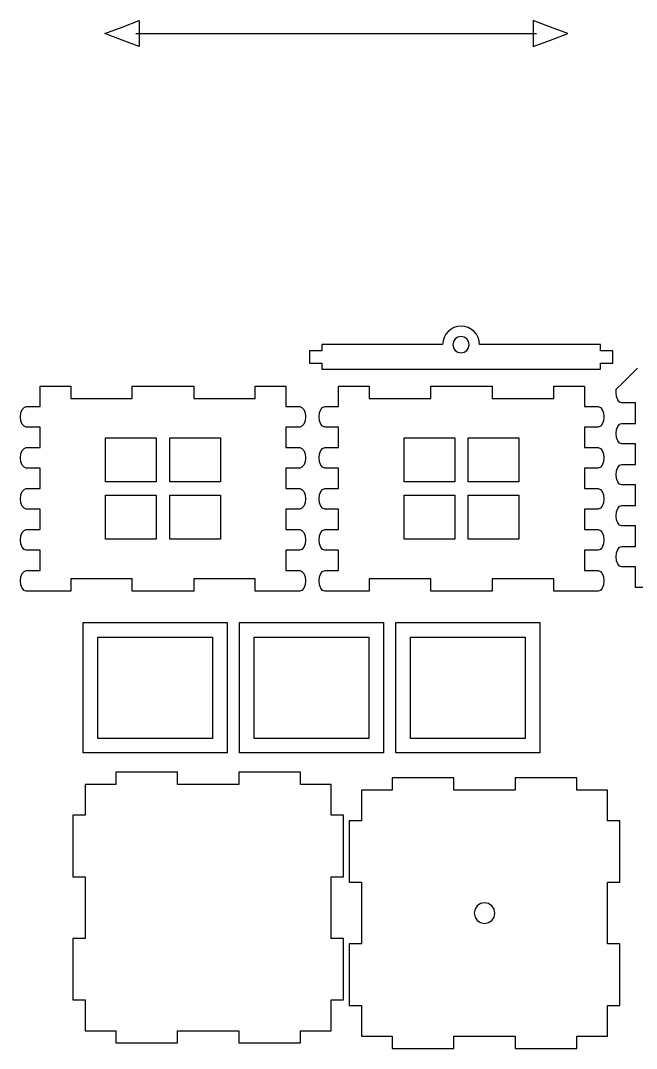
# Model space of a CAD drawing. Extents: x -14 to 2177, y -971 to 618.
# Drawn here: x -14.1 to 136.1, y 192.1 to 442.7 of the extents above; entities that cross this region are included whole.
import ezdxf

# ---------------------------------------------------------------- set-up
doc = ezdxf.new("R2010")
doc.units = 0

msp = doc.modelspace()

# ---------------------------------------------------------------- linework, layer by layer
at = {"layer": 'Layer 1'}
for p, q in [((6.469, 439.477), (10.66152, 441.06443)), ((10.66152, 441.06443), (14.85407, 442.65186)), ((14.85407, 442.65186), (14.8541, 439.477)), ((115.18448, 441.06443), (110.99196, 442.65186)), ((110.99196, 442.65186), (110.992, 439.477)), ((119.377, 439.477), (115.18448, 441.06443)), ((10.66155, 437.89043), (6.469, 439.477)), ((14.0674, 439.477), (111.781, 439.477)), ((14.8541, 439.477), (14.8541, 436.303)), ((110.992, 439.477), (110.992, 436.303)), ((115.18452, 437.89043), (119.377, 439.477)), ((14.8541, 436.303), (10.66155, 437.89043)), ((110.992, 436.303), (115.18452, 437.89043)), ((89.641019, 366.156992), (89.226127, 365.392603)), ((90.190505, 366.82298), (89.641019, 366.156992)), ((90.85649, 367.37247), (90.190505, 366.82298)), ((91.620881, 367.787368), (90.85649, 367.37247)), ((92.465582, 368.049576), (91.620881, 367.787368)), ((93.3725, 368.141), (92.465582, 368.049576)), ((94.279407, 368.049576), (93.3725, 368.141)), ((95.124102, 367.787369), (94.279407, 368.049576)), ((95.888492, 367.372473), (95.124102, 367.787369)), ((96.55448, 366.822984), (95.888492, 367.372473)), ((97.10397, 366.156997), (96.55448, 366.822984)), ((97.518867, 365.392607), (97.10397, 366.156997)), ((88.8725, 363.641), (59.3724, 363.641)), ((59.3724, 363.641), (59.3724, 362.141)), ((88.963922, 364.547907), (88.8725, 363.641)), ((89.226127, 365.392603), (88.963922, 364.547907)), ((91.529563, 364.419504), (91.3724, 363.64101)), ((91.3724, 363.64101), (91.529564, 362.862498)), ((91.958168, 365.055227), (91.529563, 364.419504)), ((92.593888, 365.483841), (91.958168, 365.055227)), ((93.3724, 365.64101), (92.593888, 365.483841)), ((94.150894, 365.483842), (93.3724, 365.64101)), ((94.786617, 365.055228), (94.150894, 365.483842)), ((95.215231, 364.419505), (94.786617, 365.055228)), ((95.3724, 363.64101), (95.215231, 364.419505)), ((95.215232, 362.862501), (95.3724, 363.64101)), ((97.781076, 364.547909), (97.518867, 365.392607)), ((97.8725, 363.641), (97.781076, 364.547909)), ((127.372, 363.641), (97.8725, 363.641)), ((127.372, 362.141), (127.372, 363.641)), ((59.3724, 362.141), (56.3724, 362.141)), ((56.3724, 362.141), (56.3724, 359.141)), ((91.529564, 362.862498), (91.95817, 362.226778)), ((91.95817, 362.226778), (92.593891, 361.798173)), ((92.593891, 361.798173), (93.3724, 361.64101)), ((93.3724, 361.64101), (94.150895, 361.798174)), ((93.3724, 361.64101), (93.3724, 361.64101)), ((94.150895, 361.798174), (94.786618, 362.22678)), ((94.786618, 362.22678), (95.215232, 362.862501)), ((130.372, 362.141), (127.372, 362.141)), ((130.372, 359.141), (130.372, 362.141)), ((56.3724, 359.141), (59.3724, 359.141)), ((59.3724, 359.141), (59.3724, 357.641)), ((127.372, 357.641), (127.372, 359.141)), ((127.372, 359.141), (130.372, 359.141)), ((59.3724, 357.641), (127.372, 357.641)), ((132.909819, 354.440997), (135.256709, 356.787887)), ((135.256709, 356.787887), (135.825034, 357.356212)), ((135.825034, 357.356212), (136.386515, 357.917693)), ((-9.34569, 348.541), (-9.34569, 353.541)), ((-9.34569, 353.541), (-1.8457, 353.541)), ((-1.8457, 353.541), (-1.8457, 350.541)), ((13.1543, 350.541), (13.1543, 353.541)), ((13.1543, 353.541), (20.6543, 353.541)), ((20.6543, 353.541), (28.1543, 353.541)), ((28.1543, 353.541), (28.1543, 350.541)), ((43.1543, 350.541), (43.1543, 353.541)), ((43.1543, 353.541), (50.6543, 353.541)), ((50.6543, 353.541), (50.6543, 348.541)), ((63.4624, 348.541), (63.4624, 353.541)), ((63.4624, 353.541), (70.9625, 353.541)), ((70.9625, 353.541), (70.9625, 350.541)), ((85.9624, 350.541), (85.9624, 353.541)), ((85.9624, 353.541), (93.4625, 353.541)), ((93.4625, 353.541), (100.962, 353.541)), ((100.962, 353.541), (100.962, 350.541)), ((115.962, 350.541), (115.962, 353.541)), ((115.962, 353.541), (123.462, 353.541)), ((123.462, 353.541), (123.462, 348.541)), ((131.238109, 352.769287), (132.909819, 354.440997)), ((131.15951, 351.941), (131.238109, 352.769287)), ((131.269337, 350.967888), (131.15951, 351.941)), ((131.56884, 350.173234), (131.269337, 350.967888)), ((-13.686693, 347.808763), (-13.242471, 348.344536)), ((-13.242471, 348.344536), (-12.6985, 348.541)), ((-12.6985, 348.541), (-12.6928, 348.541)), ((-12.6928, 348.541), (-12.3457, 348.541)), ((-12.3457, 348.541), (-9.34569, 348.541)), ((-1.8457, 350.541), (13.1543, 350.541)), ((28.1543, 350.541), (43.1543, 350.541)), ((50.6543, 348.541), (53.6543, 348.541)), ((53.6543, 348.541), (54.0014, 348.541)), ((54.0014, 348.541), (54.0071, 348.541)), ((54.0071, 348.541), (54.551064, 348.344537)), ((54.551064, 348.344537), (54.995273, 347.808766)), ((59.121429, 347.808763), (59.565638, 348.344536)), ((59.565638, 348.344536), (60.1096, 348.541)), ((60.1096, 348.541), (60.1153, 348.541)), ((60.1153, 348.541), (60.4624, 348.541)), ((60.4624, 348.541), (63.4624, 348.541)), ((70.9625, 350.541), (85.9624, 350.541)), ((100.962, 350.541), (115.962, 350.541)), ((123.462, 348.541), (126.462, 348.541)), ((126.462, 348.541), (126.81, 348.541)), ((126.81, 348.541), (126.815, 348.541)), ((126.815, 348.541), (127.358949, 348.344537)), ((127.358949, 348.344537), (127.803159, 347.808766)), ((132.013051, 349.637463), (131.56884, 350.173234)), ((132.557, 349.441), (132.013051, 349.637463)), ((132.91, 349.441), (132.557, 349.441)), ((135.91, 349.441), (132.91, 349.441)), ((135.91, 344.441), (135.91, 349.441)), ((-14.09603, 346.041), (-13.986201, 347.014108)), ((-13.986201, 345.067888), (-14.09603, 346.041)), ((-13.986201, 347.014108), (-13.686693, 347.808763)), ((54.995273, 347.808766), (55.294768, 347.014112)), ((55.40459, 346.041), (55.294767, 345.067892)), ((55.294768, 347.014112), (55.40459, 346.041)), ((58.71211, 346.041), (58.821933, 347.014108)), ((58.821932, 345.067888), (58.71211, 346.041)), ((58.821933, 347.014108), (59.121429, 347.808763)), ((127.803159, 347.808766), (128.102663, 347.014112)), ((128.21249, 346.041), (128.102662, 345.067892)), ((128.102663, 347.014112), (128.21249, 346.041)), ((-13.686693, 344.273234), (-13.986201, 345.067888)), ((-13.242471, 343.737463), (-13.686693, 344.273234)), ((-12.6985, 343.541), (-13.242471, 343.737463)), ((-12.6928, 343.541), (-12.6985, 343.541)), ((-12.3457, 343.541), (-12.6928, 343.541)), ((-9.34569, 343.541), (-12.3457, 343.541)), ((-9.34569, 338.541), (-9.34569, 343.541)), ((53.6543, 343.541), (50.6543, 343.541)), ((50.6543, 343.541), (50.6543, 338.541)), ((54.0014, 343.541), (53.6543, 343.541)), ((54.0071, 343.541), (54.0014, 343.541)), ((54.551062, 343.737464), (54.0071, 343.541)), ((54.995271, 344.273237), (54.551062, 343.737464)), ((55.294767, 345.067892), (54.995271, 344.273237)), ((59.121427, 344.273234), (58.821932, 345.067888)), ((59.565636, 343.737463), (59.121427, 344.273234)), ((60.1096, 343.541), (59.565636, 343.737463)), ((60.1153, 343.541), (60.1096, 343.541)), ((60.4624, 343.541), (60.1153, 343.541)), ((63.4624, 343.541), (60.4624, 343.541)), ((63.4624, 338.541), (63.4624, 343.541)), ((126.462, 343.541), (123.462, 343.541)), ((123.462, 343.541), (123.462, 338.541)), ((126.81, 343.541), (126.462, 343.541)), ((126.815, 343.541), (126.81, 343.541)), ((127.358947, 343.737464), (126.815, 343.541)), ((127.803158, 344.273237), (127.358947, 343.737464)), ((128.102662, 345.067892), (127.803158, 344.273237)), ((131.269338, 342.914108), (131.568842, 343.708762)), ((131.568842, 343.708762), (132.013053, 344.244536)), ((132.013053, 344.244536), (132.557, 344.441)), ((132.557, 344.441), (132.91, 344.441)), ((132.91, 344.441), (135.91, 344.441)), ((6.6543, 340.9148), (19.0019, 340.915)), ((6.65431, 330.22), (6.6543, 340.9148)), ((19.0019, 340.915), (19.0019, 330.22)), ((22.3067, 340.9148), (34.6543, 340.915)), ((22.3067, 330.22), (22.3067, 340.9148)), ((34.6543, 340.915), (34.6543, 330.22)), ((79.4624, 330.22), (79.4625, 340.9148)), ((79.4625, 340.9148), (91.8101, 340.915)), ((91.8101, 340.915), (91.8101, 330.22)), ((95.1149, 340.9148), (107.462, 340.915)), ((95.1149, 330.22), (95.1149, 340.9148)), ((107.462, 340.915), (107.462, 330.22)), ((131.15951, 341.941), (131.269338, 342.914108)), ((131.269337, 340.967888), (131.15951, 341.941)), ((131.56884, 340.173234), (131.269337, 340.967888)), ((-13.686693, 337.808763), (-13.242471, 338.344536)), ((-13.242471, 338.344536), (-12.6985, 338.541)), ((-12.6985, 338.541), (-12.6928, 338.541)), ((-12.6928, 338.541), (-12.3457, 338.541)), ((-12.3457, 338.541), (-9.34569, 338.541)), ((50.6543, 338.541), (53.6543, 338.541)), ((53.6543, 338.541), (54.0014, 338.541)), ((54.0014, 338.541), (54.0071, 338.541)), ((54.0071, 338.541), (54.551064, 338.344537)), ((54.551064, 338.344537), (54.995273, 337.808766)), ((59.121429, 337.808763), (59.565638, 338.344536)), ((59.565638, 338.344536), (60.1096, 338.541)), ((60.1096, 338.541), (60.1153, 338.541)), ((60.1153, 338.541), (60.4624, 338.541)), ((60.4624, 338.541), (63.4624, 338.541)), ((123.462, 338.541), (126.462, 338.541)), ((126.462, 338.541), (126.81, 338.541)), ((126.81, 338.541), (126.815, 338.541)), ((126.815, 338.541), (127.358949, 338.344537)), ((127.358949, 338.344537), (127.803159, 337.808766)), ((132.013051, 339.637463), (131.56884, 340.173234)), ((132.557, 339.441), (132.013051, 339.637463)), ((132.91, 339.441), (132.557, 339.441)), ((135.91, 339.441), (132.91, 339.441)), ((135.91, 334.441), (135.91, 339.441)), ((-14.09603, 336.041), (-13.986201, 337.014108)), ((-13.986201, 335.067888), (-14.09603, 336.041)), ((-13.986201, 337.014108), (-13.686693, 337.808763)), ((54.995273, 337.808766), (55.294768, 337.014112)), ((55.40459, 336.041), (55.294767, 335.067892)), ((55.294768, 337.014112), (55.40459, 336.041)), ((58.71211, 336.041), (58.821933, 337.014108)), ((58.821932, 335.067888), (58.71211, 336.041)), ((58.821933, 337.014108), (59.121429, 337.808763)), ((127.803159, 337.808766), (128.102663, 337.014112)), ((128.21249, 336.041), (128.102662, 335.067892)), ((128.102663, 337.014112), (128.21249, 336.041)), ((-13.686693, 334.273234), (-13.986201, 335.067888)), ((-13.242471, 333.737463), (-13.686693, 334.273234)), ((-12.6985, 333.541), (-13.242471, 333.737463)), ((-12.6928, 333.541), (-12.6985, 333.541)), ((-12.3457, 333.541), (-12.6928, 333.541)), ((-9.34569, 333.541), (-12.3457, 333.541)), ((-9.34569, 328.541), (-9.34569, 333.541)), ((53.6543, 333.541), (50.6543, 333.541)), ((50.6543, 333.541), (50.6543, 328.541)), ((54.0014, 333.541), (53.6543, 333.541)), ((54.0071, 333.541), (54.0014, 333.541)), ((54.551062, 333.737464), (54.0071, 333.541)), ((54.995271, 334.273237), (54.551062, 333.737464)), ((55.294767, 335.067892), (54.995271, 334.273237)), ((59.121427, 334.273234), (58.821932, 335.067888)), ((59.565636, 333.737463), (59.121427, 334.273234)), ((60.1096, 333.541), (59.565636, 333.737463)), ((60.1153, 333.541), (60.1096, 333.541)), ((60.4624, 333.541), (60.1153, 333.541)), ((63.4624, 333.541), (60.4624, 333.541)), ((63.4624, 328.541), (63.4624, 333.541)), ((126.462, 333.541), (123.462, 333.541)), ((123.462, 333.541), (123.462, 328.541)), ((126.81, 333.541), (126.462, 333.541)), ((126.815, 333.541), (126.81, 333.541)), ((127.358947, 333.737464), (126.815, 333.541)), ((127.803158, 334.273237), (127.358947, 333.737464)), ((128.102662, 335.067892), (127.803158, 334.273237)), ((131.269338, 332.914108), (131.568842, 333.708762)), ((131.568842, 333.708762), (132.013053, 334.244536)), ((132.013053, 334.244536), (132.557, 334.441)), ((132.557, 334.441), (132.91, 334.441)), ((132.91, 334.441), (135.91, 334.441)), ((131.15951, 331.941), (131.269338, 332.914108)), ((131.269337, 330.967888), (131.15951, 331.941)), ((131.56884, 330.173234), (131.269337, 330.967888)), ((-13.686693, 327.808792), (-13.242471, 328.344566)), ((-13.242471, 328.344566), (-12.6985, 328.54103)), ((-12.6985, 328.54103), (-12.6928, 328.541)), ((-12.6928, 328.541), (-12.3457, 328.541)), ((-12.3457, 328.541), (-9.34569, 328.541)), ((19.0019, 330.22), (6.65431, 330.22)), ((34.6543, 330.22), (22.3067, 330.22)), ((50.6543, 328.541), (53.6543, 328.541)), ((53.6543, 328.541), (54.0014, 328.541)), ((54.0014, 328.541), (54.0071, 328.541)), ((54.0071, 328.541), (54.551064, 328.344537)), ((54.551064, 328.344537), (54.995273, 327.808766)), ((59.121429, 327.808792), (59.565638, 328.344566)), ((59.565638, 328.344566), (60.1096, 328.54103)), ((60.1096, 328.54103), (60.1153, 328.541)), ((60.1153, 328.541), (60.4624, 328.541)), ((60.4624, 328.541), (63.4624, 328.541)), ((91.8101, 330.22), (79.4624, 330.22)), ((107.462, 330.22), (95.1149, 330.22)), ((123.462, 328.541), (126.462, 328.541)), ((126.462, 328.541), (126.81, 328.541)), ((126.81, 328.541), (126.815, 328.541)), ((126.815, 328.541), (127.358949, 328.344537)), ((127.358949, 328.344537), (127.803159, 327.808766)), ((132.013051, 329.637463), (131.56884, 330.173234)), ((132.557, 329.441), (132.013051, 329.637463)), ((132.91, 329.441), (132.557, 329.441)), ((135.91, 329.441), (132.91, 329.441)), ((135.91, 324.441), (135.91, 329.441)), ((-14.09603, 326.04103), (-13.986201, 327.014138)), ((-13.986201, 325.067918), (-14.09603, 326.04103)), ((-13.986201, 327.014138), (-13.686693, 327.808792)), ((6.65431, 316.22), (6.65431, 326.915)), ((6.65431, 326.915), (19.0019, 326.915)), ((19.0019, 326.915), (19.0019, 316.2203)), ((22.3067, 326.915), (34.6543, 326.9151)), ((22.3067, 316.22), (22.3067, 326.915)), ((34.6543, 326.9151), (34.6543, 316.22)), ((54.995273, 327.808766), (55.294768, 327.014112)), ((55.40459, 326.041), (55.294767, 325.067887)), ((55.294768, 327.014112), (55.40459, 326.041)), ((58.71211, 326.04103), (58.821933, 327.014138)), ((58.821932, 325.067918), (58.71211, 326.04103)), ((58.821933, 327.014138), (59.121429, 327.808792)), ((79.4624, 316.22), (79.4624, 326.915)), ((79.4624, 326.915), (91.8101, 326.915)), ((91.8101, 326.915), (91.8101, 316.2203)), ((95.1149, 326.915), (107.4625, 326.9151)), ((95.1149, 316.22), (95.1149, 326.915)), ((107.4625, 326.9151), (107.462, 316.22)), ((127.803159, 327.808766), (128.102663, 327.014112)), ((128.21249, 326.041), (128.102662, 325.067887)), ((128.102663, 327.014112), (128.21249, 326.041)), ((-13.686693, 324.273253), (-13.986201, 325.067918)), ((-13.242471, 323.737469), (-13.686693, 324.273253)), ((-12.6985, 323.541), (-13.242471, 323.737469)), ((-12.6928, 323.541), (-12.6985, 323.541)), ((-12.3457, 323.541), (-12.6928, 323.541)), ((-9.34569, 323.541), (-12.3457, 323.541)), ((-9.34569, 318.541), (-9.34569, 323.541)), ((53.6543, 323.541), (50.6543, 323.541)), ((50.6543, 323.541), (50.6543, 318.541)), ((54.0014, 323.541), (53.6543, 323.541)), ((54.0071, 323.54097), (54.0014, 323.541)), ((54.551062, 323.737439), (54.0071, 323.54097)), ((54.995271, 324.273222), (54.551062, 323.737439)), ((55.294767, 325.067887), (54.995271, 324.273222)), ((59.121427, 324.273253), (58.821932, 325.067918)), ((59.565636, 323.737469), (59.121427, 324.273253)), ((60.1096, 323.541), (59.565636, 323.737469)), ((60.1153, 323.541), (60.1096, 323.541)), ((60.4624, 323.541), (60.1153, 323.541)), ((63.4624, 323.541), (60.4624, 323.541)), ((63.4624, 318.541), (63.4624, 323.541)), ((126.462, 323.541), (123.462, 323.541)), ((123.462, 323.541), (123.462, 318.541)), ((126.81, 323.541), (126.462, 323.541)), ((126.815, 323.54097), (126.81, 323.541)), ((127.358947, 323.737439), (126.815, 323.54097)), ((127.803158, 324.273222), (127.358947, 323.737439)), ((128.102662, 325.067887), (127.803158, 324.273222)), ((131.269338, 322.914108), (131.568842, 323.708762)), ((131.568842, 323.708762), (132.013053, 324.244536)), ((132.013053, 324.244536), (132.557, 324.441)), ((132.557, 324.441), (132.91, 324.441)), ((132.91, 324.441), (135.91, 324.441)), ((131.15951, 321.941), (131.269338, 322.914108)), ((131.269337, 320.967888), (131.15951, 321.941)), ((131.56884, 320.173234), (131.269337, 320.967888)), ((-13.686693, 317.808763), (-13.242471, 318.344536)), ((-13.242471, 318.344536), (-12.6985, 318.541)), ((-12.6985, 318.541), (-12.6928, 318.541)), ((-12.6928, 318.541), (-12.3457, 318.541)), ((-12.3457, 318.541), (-9.34569, 318.541)), ((50.6543, 318.541), (53.6543, 318.541)), ((53.6543, 318.541), (54.0014, 318.541)), ((54.0014, 318.541), (54.0071, 318.541)), ((54.0071, 318.541), (54.551064, 318.344537)), ((54.551064, 318.344537), (54.995273, 317.808766)), ((59.121429, 317.808763), (59.565638, 318.344536)), ((59.565638, 318.344536), (60.1096, 318.541)), ((60.1096, 318.541), (60.1153, 318.541)), ((60.1153, 318.541), (60.4624, 318.541)), ((60.4624, 318.541), (63.4624, 318.541)), ((123.462, 318.541), (126.462, 318.541)), ((126.462, 318.541), (126.81, 318.541)), ((126.81, 318.541), (126.815, 318.541)), ((126.815, 318.541), (127.358949, 318.344537)), ((127.358949, 318.344537), (127.803159, 317.808766)), ((132.013051, 319.637463), (131.56884, 320.173234)), ((132.557, 319.441), (132.013051, 319.637463)), ((132.91, 319.441), (132.557, 319.441)), ((135.91, 319.441), (132.91, 319.441)), ((135.91, 314.441), (135.91, 319.441)), ((-14.09603, 316.041), (-13.986201, 317.014108)), ((-13.986201, 315.067888), (-14.09603, 316.041)), ((-13.986201, 317.014108), (-13.686693, 317.808763)), ((19.0019, 316.2203), (6.65431, 316.22)), ((34.6543, 316.22), (22.3067, 316.22)), ((54.995273, 317.808766), (55.294768, 317.014112)), ((55.40459, 316.041), (55.294767, 315.067892)), ((55.294768, 317.014112), (55.40459, 316.041)), ((58.71211, 316.041), (58.821933, 317.014108)), ((58.821932, 315.067888), (58.71211, 316.041)), ((58.821933, 317.014108), (59.121429, 317.808763)), ((91.8101, 316.2203), (79.4624, 316.22)), ((107.462, 316.22), (95.1149, 316.22)), ((127.803159, 317.808766), (128.102663, 317.014112)), ((128.21249, 316.041), (128.102662, 315.067892)), ((128.102663, 317.014112), (128.21249, 316.041)), ((-13.686693, 314.273234), (-13.986201, 315.067888)), ((-13.242471, 313.737463), (-13.686693, 314.273234)), ((-12.6985, 313.541), (-13.242471, 313.737463)), ((-12.6928, 313.541), (-12.6985, 313.541)), ((-12.3457, 313.541), (-12.6928, 313.541)), ((-9.34569, 313.541), (-12.3457, 313.541)), ((-9.34569, 308.541), (-9.34569, 313.541)), ((53.6543, 313.541), (50.6543, 313.541)), ((50.6543, 313.541), (50.6543, 308.541)), ((54.0014, 313.541), (53.6543, 313.541)), ((54.0071, 313.541), (54.0014, 313.541)), ((54.551062, 313.737464), (54.0071, 313.541)), ((54.995271, 314.273237), (54.551062, 313.737464)), ((55.294767, 315.067892), (54.995271, 314.273237)), ((59.121427, 314.273234), (58.821932, 315.067888)), ((59.565636, 313.737463), (59.121427, 314.273234)), ((60.1096, 313.541), (59.565636, 313.737463)), ((60.1153, 313.541), (60.1096, 313.541)), ((60.4624, 313.541), (60.1153, 313.541)), ((63.4624, 313.541), (60.4624, 313.541)), ((63.4624, 308.541), (63.4624, 313.541)), ((126.462, 313.541), (123.462, 313.541)), ((123.462, 313.541), (123.462, 308.541)), ((126.81, 313.541), (126.462, 313.541)), ((126.815, 313.541), (126.81, 313.541)), ((127.358947, 313.737464), (126.815, 313.541)), ((127.803158, 314.273237), (127.358947, 313.737464)), ((128.102662, 315.067892), (127.803158, 314.273237)), ((131.269338, 312.914138), (131.568842, 313.708792)), ((131.568842, 313.708792), (132.013053, 314.244566)), ((132.013053, 314.244566), (132.557, 314.44103)), ((132.557, 314.44103), (132.91, 314.441)), ((132.91, 314.441), (135.91, 314.441)), ((131.15951, 311.94103), (131.269338, 312.914138)), ((131.269337, 310.967917), (131.15951, 311.94103)), ((131.56884, 310.173252), (131.269337, 310.967917)), ((-13.686693, 307.808778), (-13.242471, 308.344561)), ((-13.242471, 308.344561), (-12.6985, 308.54103)), ((-12.6985, 308.54103), (-12.6928, 308.541)), ((-12.6928, 308.541), (-12.3457, 308.541)), ((-12.3457, 308.541), (-9.34569, 308.541)), ((50.6543, 308.541), (53.6543, 308.541)), ((53.6543, 308.541), (54.0014, 308.541)), ((54.0014, 308.541), (54.0071, 308.541)), ((54.0071, 308.541), (54.551064, 308.344531)), ((54.551064, 308.344531), (54.995273, 307.808747)), ((59.121429, 307.808778), (59.565638, 308.344561)), ((59.565638, 308.344561), (60.1096, 308.54103)), ((60.1096, 308.54103), (60.1153, 308.541)), ((60.1153, 308.541), (60.4624, 308.541)), ((60.4624, 308.541), (63.4624, 308.541)), ((123.462, 308.541), (126.462, 308.541)), ((126.462, 308.541), (126.81, 308.541)), ((126.81, 308.541), (126.815, 308.541)), ((126.815, 308.541), (127.358949, 308.344531)), ((127.358949, 308.344531), (127.803159, 307.808747)), ((132.013051, 309.637469), (131.56884, 310.173252)), ((132.557, 309.441), (132.013051, 309.637469)), ((132.91, 309.441), (132.557, 309.441)), ((135.91, 309.441), (132.91, 309.441)), ((135.91, 304.441), (135.91, 309.441)), ((-14.09603, 306.041), (-13.986201, 307.014113)), ((-13.986201, 305.067905), (-14.09603, 306.041)), ((-13.986201, 307.014113), (-13.686693, 307.808778)), ((13.1543, 306.541), (-1.8457, 306.541)), ((-1.8457, 306.541), (-1.8457, 303.541)), ((13.1543, 303.541), (13.1543, 306.541)), ((43.1543, 306.541), (28.1543, 306.541)), ((28.1543, 306.541), (28.1543, 303.541)), ((43.1543, 303.541), (43.1543, 306.541)), ((54.995273, 307.808747), (55.294768, 307.014082)), ((55.40459, 306.04097), (55.294767, 305.067875)), ((55.294768, 307.014082), (55.40459, 306.04097)), ((58.71211, 306.041), (58.821933, 307.014113)), ((58.821932, 305.067905), (58.71211, 306.041)), ((58.821933, 307.014113), (59.121429, 307.808778)), ((85.9624, 306.541), (70.9625, 306.541)), ((70.9625, 306.541), (70.9625, 303.541)), ((85.962, 303.541), (85.9624, 306.541)), ((115.962, 306.541), (100.962, 306.541)), ((100.962, 306.541), (100.962, 303.541)), ((115.962, 303.541), (115.962, 306.541)), ((127.803159, 307.808747), (128.102663, 307.014082)), ((128.21249, 306.04097), (128.102662, 305.067875)), ((128.102663, 307.014082), (128.21249, 306.04097)), ((-13.686693, 304.273249), (-13.986201, 305.067905)), ((-13.242471, 303.737468), (-13.686693, 304.273249)), ((-12.6985, 303.541), (-13.242471, 303.737468)), ((-12.6928, 303.541), (-12.6985, 303.541)), ((-12.3457, 303.541), (-12.6928, 303.541)), ((-1.9353, 303.541), (-12.3457, 303.541)), ((-1.8457, 303.541), (-1.9353, 303.541)), ((28.1543, 303.541), (13.1543, 303.541)), ((43.2439, 303.541), (43.1543, 303.541)), ((53.6543, 303.541), (43.2439, 303.541)), ((54.0014, 303.541), (53.6543, 303.541)), ((54.0071, 303.54097), (54.0014, 303.541)), ((54.551062, 303.737438), (54.0071, 303.54097)), ((54.995271, 304.273219), (54.551062, 303.737438)), ((55.294767, 305.067875), (54.995271, 304.273219)), ((59.121427, 304.273249), (58.821932, 305.067905)), ((59.565636, 303.737468), (59.121427, 304.273249)), ((60.1096, 303.541), (59.565636, 303.737468)), ((60.1153, 303.541), (60.1096, 303.541)), ((60.4625, 303.541), (60.1153, 303.541)), ((70.8729, 303.541), (60.4625, 303.541)), ((70.9625, 303.541), (70.8729, 303.541)), ((100.962, 303.541), (85.962, 303.541)), ((116.0516, 303.541), (115.962, 303.541)), ((126.462, 303.541), (116.0516, 303.541)), ((126.81, 303.541), (126.462, 303.541)), ((126.815, 303.54097), (126.81, 303.541)), ((127.358947, 303.737438), (126.815, 303.54097)), ((127.803158, 304.273219), (127.358947, 303.737438)), ((128.102662, 305.067875), (127.803158, 304.273219)), ((143.41, 304.441), (135.90997, 304.441)), ((135.90997, 304.441), (135.91, 304.441)), ((1.18629, 295.883), (36.2663, 295.883)), ((1.18629, 264.108), (1.18629, 295.883)), ((36.2663, 295.883), (36.2663, 264.108)), ((39.3245, 295.883), (74.4045, 295.883)), ((39.3245, 264.108), (39.3245, 295.883)), ((74.4045, 295.883), (74.4045, 264.108)), ((77.4627, 295.883), (112.543, 295.883)), ((77.4627, 264.108), (77.4627, 295.883)), ((112.543, 295.883), (112.543, 264.108)), ((4.72631, 292.34301), (32.7263, 292.343)), ((4.72631, 267.648), (4.72631, 292.34301)), ((32.7263, 292.343), (32.7263, 267.648)), ((42.8645, 267.648), (42.86452, 292.34301)), ((42.86452, 292.34301), (70.8645, 292.343)), ((70.8645, 292.343), (70.8645, 267.648)), ((81.00272, 292.34301), (109.003, 292.343)), ((81.0028, 267.648), (81.00272, 292.34301)), ((109.003, 292.343), (109.003, 267.648)), ((32.7263, 267.648), (4.72631, 267.648)), ((70.8645, 267.648), (42.8645, 267.648)), ((109.003, 267.648), (81.0028, 267.648)), ((36.2663, 264.108), (1.18629, 264.108)), ((74.4045, 264.108), (39.3245, 264.108)), ((112.543, 264.108), (77.4627, 264.108)), ((24.1878, 259.389), (9.18782, 259.389)), ((9.18782, 259.389), (9.18782, 256.39)), ((24.1878, 256.39), (24.1878, 259.389)), ((54.1878, 259.389), (39.1878, 259.389)), ((39.1878, 259.389), (39.1878, 256.39)), ((54.1878, 256.39), (54.1878, 259.389)), ((9.18782, 256.39), (1.6878, 256.39)), ((1.6878, 256.39), (1.6878, 248.889)), ((39.1878, 256.39), (24.1878, 256.39)), ((61.6879, 256.39), (54.1878, 256.39)), ((61.6879, 248.889), (61.6879, 256.39)), ((91.5963, 258.056), (76.5963, 258.056)), ((76.5963, 258.056), (76.5963, 255.056)), ((91.5963, 255.056), (91.5963, 258.056)), ((121.596, 258.056), (106.596, 258.056)), ((106.596, 258.056), (106.596, 255.056)), ((121.596, 255.056), (121.596, 258.056)), ((76.5963, 255.056), (69.0962, 255.056)), ((69.0962, 255.056), (69.0962, 247.556)), ((106.596, 255.056), (91.5963, 255.056)), ((129.096, 255.056), (121.596, 255.056)), ((129.096, 247.556), (129.096, 255.056)), ((1.6878, 248.889), (-1.31219, 248.889)), ((-1.31219, 248.889), (-1.31219, 233.889)), ((64.6878, 248.889), (61.6879, 248.889)), ((64.6878, 233.889), (64.6878, 248.889)), ((69.0962, 247.556), (66.0962, 247.556)), ((66.0962, 247.556), (66.0962, 232.556)), ((132.096, 247.556), (129.096, 247.556)), ((132.096, 232.556), (132.096, 247.556)), ((-1.31219, 233.889), (1.6878, 233.889)), ((1.6878, 233.889), (1.6878, 218.889)), ((61.6879, 218.889), (61.6879, 233.889)), ((61.6879, 233.889), (64.6878, 233.889)), ((66.0962, 232.556), (69.0962, 232.556)), ((69.0962, 232.556), (69.0962, 217.556)), ((129.096, 217.556), (129.096, 232.556)), ((129.096, 232.556), (132.096, 232.556)), ((96.792664, 226.029112), (96.5962, 225.056)), ((97.328437, 226.823766), (96.792664, 226.029112)), ((98.123092, 227.359537), (97.328437, 226.823766)), ((99.0962, 227.556), (98.123092, 227.359537)), ((100.069312, 227.359536), (99.0962, 227.556)), ((100.863966, 226.823763), (100.069312, 227.359536)), ((101.399737, 226.029108), (100.863966, 226.823763)), ((101.5962, 225.056), (101.399737, 226.029108)), ((96.5962, 225.056), (96.792663, 224.082892)), ((96.792663, 224.082892), (97.328434, 223.288238)), ((97.328434, 223.288238), (98.123088, 222.752464)), ((100.069308, 222.752463), (100.863962, 223.288234)), ((100.863962, 223.288234), (101.399736, 224.082888)), ((101.399736, 224.082888), (101.5962, 225.056)), ((98.123088, 222.752464), (99.0962, 222.556)), ((99.0962, 222.556), (100.069308, 222.752463)), ((99.0962, 222.556), (99.0962, 222.556)), ((1.6878, 218.889), (-1.31219, 218.889)), ((-1.31219, 218.889), (-1.31219, 203.889)), ((64.6878, 218.889), (61.6879, 218.889)), ((64.6878, 203.889), (64.6878, 218.889)), ((69.0962, 217.556), (66.0962, 217.556)), ((66.0962, 217.556), (66.0962, 202.556)), ((132.096, 217.556), (129.096, 217.556)), ((132.096, 202.556), (132.096, 217.556)), ((-1.31219, 203.889), (1.6878, 203.889)), ((1.6878, 203.889), (1.6878, 196.389)), ((61.6879, 196.389), (61.6879, 203.889)), ((61.6879, 203.889), (64.6878, 203.889)), ((66.0962, 202.556), (69.0962, 202.556)), ((69.0962, 202.556), (69.0962, 195.056)), ((129.096, 195.056), (129.096, 202.556)), ((129.096, 202.556), (132.096, 202.556)), ((1.6878, 196.389), (9.18782, 196.389)), ((9.18782, 196.389), (9.18782, 193.389)), ((24.1878, 193.389), (24.1878, 196.389)), ((24.1878, 196.389), (39.1878, 196.389)), ((39.1878, 196.389), (39.1878, 193.389)), ((54.1878, 193.389), (54.1878, 196.389)), ((54.1878, 196.389), (61.6879, 196.389)), ((9.18782, 193.389), (24.1878, 193.389)), ((39.1878, 193.389), (54.1878, 193.389)), ((69.0962, 195.056), (76.5963, 195.056)), ((76.5963, 195.056), (76.5963, 192.056)), ((91.5963, 192.056), (91.5963, 195.056)), ((91.5963, 195.056), (106.596, 195.056)), ((106.596, 195.056), (106.596, 192.056)), ((121.596, 192.056), (121.596, 195.056)), ((121.596, 195.056), (129.096, 195.056)), ((76.5963, 192.056), (91.5963, 192.056)), ((106.596, 192.056), (121.596, 192.056))]:
    msp.add_line(p, q, dxfattribs=at)

doc.saveas('drawing.dxf')
